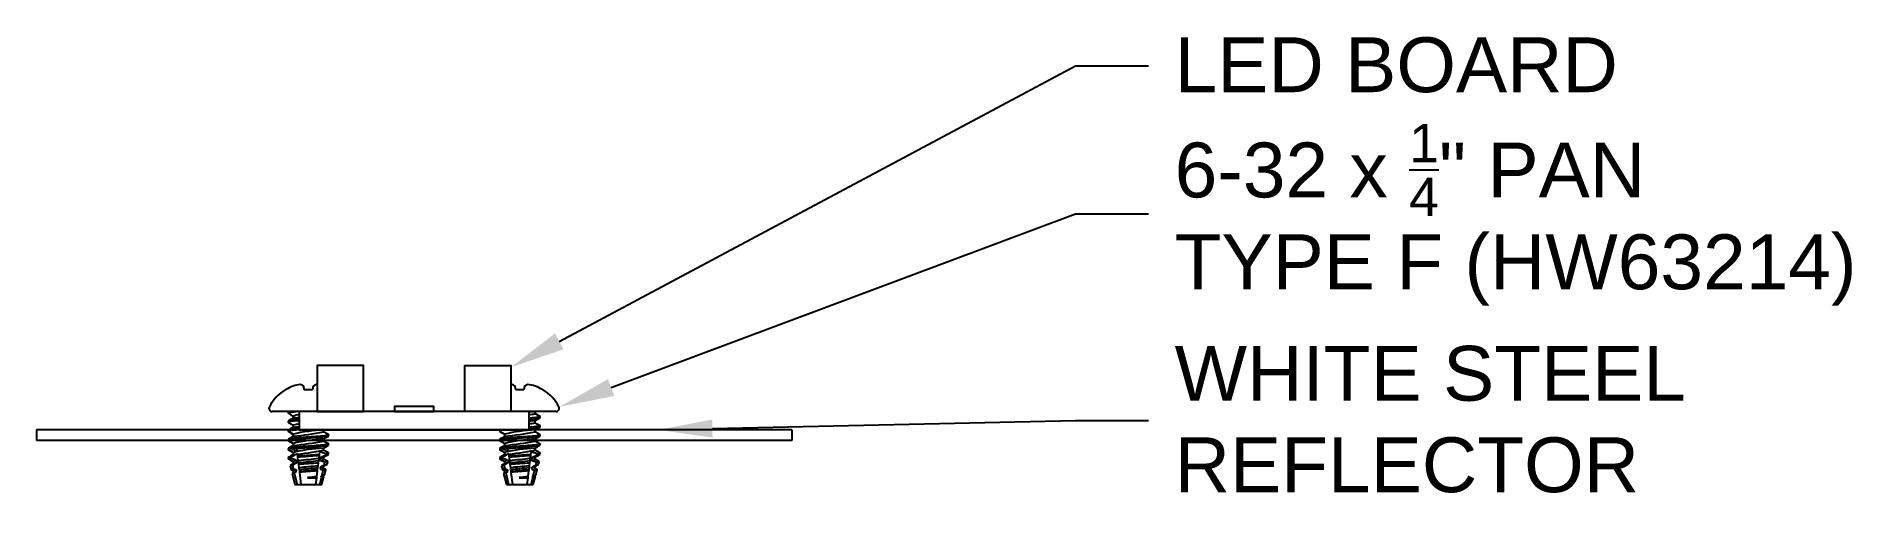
# Model space of a CAD drawing. Extents: x -1.29 to 4.96, y -0.24 to 1.38.
import ezdxf
from ezdxf import colors
from ezdxf.entities.mleader import LeaderData, LeaderLine
from ezdxf.math import Vec2, Vec3

# ---------------------------------------------------------------- set-up
doc = ezdxf.new("R2010")
doc.units = 0
doc.header["$LTSCALE"] = 0.5
doc.header["$MEASUREMENT"] = 0
doc.layers.add('CUST DWG', color=60, linetype='CONTINUOUS', lineweight=20)
for name, color, linetype in [('FAB DWG', 221, 'CONTINUOUS'), ('Hardware', 242, 'CONTINUOUS'), ('LED Board', 110, 'CONTINUOUS'), ('Reflector', 40, 'CONTINUOUS')]:
    doc.layers.add(name, color=color, linetype=linetype)
doc.styles.add('LSAD_Standard', font='arial.ttf')

msp = doc.modelspace()

# ---------------------------------------------------------------- linework, layer by layer
at = {"layer": 'Hardware', "linetype": 'Continuous', "transparency": 16777216}
for p, q in [((-0.4402, 0.1734), (-0.4415, 0.1734)), ((-0.376, 0.1734), (-0.3782, 0.1856)), ((-0.348, 0.1734), (-0.376, 0.1734)), ((-0.3458, 0.1856), (-0.348, 0.1734)), ((0.348, 0.1734), (0.3458, 0.1856)), ((0.376, 0.1734), (0.348, 0.1734)), ((0.3782, 0.1856), (0.376, 0.1734)), ((0.4415, 0.1734), (0.4402, 0.1734)), ((-0.3935, 0.099), (-0.486, 0.099)), ((-0.431, 0.097), (-0.431, 0.0931)), ((-0.431, 0.0658), (-0.431, 0.0619)), ((-0.4141, 0.0834), (-0.4141, 0.0759)), ((0.486, 0.099), (0.3935, 0.099)), ((0.4133, 0.0982), (0.4146, 0.099)), ((0.4141, 0.0912), (0.4141, 0.0986)), ((0.431, 0.0814), (0.4141, 0.0912)), ((0.4141, 0.0599), (0.4141, 0.0674)), ((0.4305, 0.082), (0.431, 0.0814)), ((0.431, 0.0775), (0.431, 0.0814)), ((-0.431, 0.0345), (-0.431, 0.0306)), ((-0.4141, 0.0209), (-0.431, 0.0306)), ((-0.431, 0.0033), (-0.431, -0.0006)), ((-0.4141, 0.0521), (-0.4141, 0.0447)), ((-0.4141, 0.0209), (-0.4141, 0.0134)), ((-0.3099, 0.0287), (-0.3099, 0.036)), ((-0.3099, -0.0026), (-0.3099, 0.0049)), ((-0.293, 0.015), (-0.293, 0.0189)), ((0.293, 0.0345), (0.293, 0.0306)), ((0.3099, 0.0209), (0.293, 0.0306)), ((0.293, 0.0033), (0.293, -0.0006)), ((0.3099, 0.0209), (0.3099, 0.0134)), ((0.4141, 0.0287), (0.4141, 0.0361)), ((0.4141, -0.0026), (0.4141, 0.0049)), ((0.431, 0.0463), (0.431, 0.0502)), ((0.431, 0.015), (0.431, 0.0189)), ((-0.4141, -0.0104), (-0.431, -0.0006)), ((-0.431, -0.028), (-0.431, -0.0319)), ((-0.4141, -0.0416), (-0.431, -0.0319)), ((-0.431, -0.0592), (-0.431, -0.0631)), ((-0.4209, -0.0565), (-0.4212, -0.0604)), ((-0.4184, -0.026), (-0.4186, -0.0288)), ((-0.4184, -0.026), (-0.4017, -0.026)), ((-0.4141, -0.0104), (-0.4141, -0.0178)), ((-0.4141, -0.0416), (-0.4141, -0.0491)), ((-0.4016, -0.0271), (-0.4017, -0.026)), ((-0.4005, -0.0363), (-0.4016, -0.0271)), ((-0.3983, -0.0541), (-0.3993, -0.0459)), ((-0.3978, -0.058), (-0.3983, -0.0541)), ((-0.3965, -0.0686), (-0.3978, -0.058)), ((-0.3266, -0.0614), (-0.3276, -0.0693)), ((-0.3255, -0.0525), (-0.3266, -0.0614)), ((-0.325, -0.0486), (-0.3255, -0.0525)), ((-0.3238, -0.0389), (-0.325, -0.0486)), ((-0.323, -0.0687), (-0.3238, -0.061)), ((-0.3099, -0.0338), (-0.3099, -0.0264)), ((-0.3099, -0.0651), (-0.3099, -0.0576)), ((-0.3036, -0.0503), (-0.3039, -0.0464)), ((-0.293, -0.0162), (-0.293, -0.0123)), ((-0.293, -0.0475), (-0.293, -0.0436)), ((0.3099, -0.0104), (0.293, -0.0006)), ((0.293, -0.028), (0.293, -0.0319)), ((0.3099, -0.0416), (0.293, -0.0319)), ((0.293, -0.0592), (0.293, -0.0631)), ((0.3031, -0.0565), (0.3028, -0.0604)), ((0.3056, -0.026), (0.3054, -0.0288)), ((0.3056, -0.026), (0.3223, -0.026)), ((0.3099, -0.0104), (0.3099, -0.0178)), ((0.3099, -0.0416), (0.3099, -0.0491)), ((0.3224, -0.0271), (0.3223, -0.026)), ((0.3235, -0.0363), (0.3224, -0.0271)), ((0.3257, -0.0541), (0.3247, -0.0459)), ((0.3262, -0.058), (0.3257, -0.0541)), ((0.3275, -0.0686), (0.3262, -0.058)), ((0.3974, -0.0614), (0.3964, -0.0693)), ((0.3985, -0.0525), (0.3974, -0.0614)), ((0.399, -0.0486), (0.3985, -0.0525)), ((0.4002, -0.0389), (0.399, -0.0486)), ((0.401, -0.0687), (0.4002, -0.061)), ((0.4141, -0.0338), (0.4141, -0.0264)), ((0.4141, -0.0651), (0.4141, -0.0576)), ((0.4204, -0.0503), (0.4201, -0.0464)), ((0.431, -0.0162), (0.431, -0.0123)), ((0.431, -0.0475), (0.431, -0.0436)), ((-0.4141, -0.0729), (-0.431, -0.0631)), ((-0.431, -0.0631), (-0.4308, -0.0635)), ((-0.4308, -0.0635), (-0.4301, -0.0639)), ((-0.4248, -0.0869), (-0.4214, -0.0999)), ((-0.4141, -0.1041), (-0.4214, -0.0999)), ((-0.4177, -0.114), (-0.408, -0.151)), ((-0.4165, -0.0846), (-0.4137, -0.0967)), ((-0.4141, -0.0729), (-0.4141, -0.0803)), ((-0.4141, -0.1041), (-0.4141, -0.1116)), ((-0.4049, -0.1089), (-0.4102, -0.1117)), ((-0.4102, -0.1117), (-0.401, -0.151)), ((-0.4042, -0.101), (-0.4049, -0.1089)), ((-0.4011, -0.0693), (-0.4019, -0.0772)), ((-0.3956, -0.0763), (-0.3965, -0.0686)), ((-0.3948, -0.0824), (-0.3956, -0.0763)), ((-0.3934, -0.0938), (-0.3948, -0.0824)), ((-0.3927, -0.0994), (-0.3934, -0.0938)), ((-0.3918, -0.1071), (-0.3927, -0.0994)), ((-0.3915, -0.1096), (-0.3918, -0.1071)), ((-0.3864, -0.151), (-0.3915, -0.1096)), ((-0.3344, -0.1248), (-0.3348, -0.1279)), ((-0.3343, -0.1243), (-0.3344, -0.1248)), ((-0.3319, -0.1049), (-0.3343, -0.1243)), ((-0.3315, -0.1011), (-0.3319, -0.1049)), ((-0.3305, -0.0931), (-0.3315, -0.1011)), ((-0.3298, -0.0875), (-0.3305, -0.0931)), ((-0.3286, -0.0778), (-0.3298, -0.0875)), ((-0.3276, -0.0693), (-0.3286, -0.0778)), ((-0.3199, -0.0995), (-0.3206, -0.0918)), ((-0.318, -0.1226), (-0.3161, -0.1215)), ((-0.3176, -0.1279), (-0.318, -0.1226)), ((-0.3161, -0.1215), (-0.3118, -0.1028)), ((-0.3106, -0.1205), (-0.3083, -0.1192)), ((-0.3099, -0.0963), (-0.3099, -0.0889)), ((-0.3099, -0.1276), (-0.3099, -0.1201)), ((-0.3074, -0.1183), (-0.3027, -0.1005)), ((-0.2977, -0.0815), (-0.2956, -0.0734)), ((0.3099, -0.0729), (0.293, -0.0631)), ((0.293, -0.0631), (0.2932, -0.0635)), ((0.2932, -0.0635), (0.2939, -0.0639)), ((0.2992, -0.0869), (0.3026, -0.0999)), ((0.3099, -0.1041), (0.3026, -0.0999)), ((0.3063, -0.114), (0.316, -0.151)), ((0.3075, -0.0846), (0.3103, -0.0967)), ((0.3099, -0.0729), (0.3099, -0.0803)), ((0.3099, -0.1041), (0.3099, -0.1116)), ((0.3191, -0.1089), (0.3138, -0.1117)), ((0.3138, -0.1117), (0.323, -0.151)), ((0.3198, -0.101), (0.3191, -0.1089)), ((0.3229, -0.0693), (0.3221, -0.0772)), ((0.3284, -0.0763), (0.3275, -0.0686)), ((0.3292, -0.0824), (0.3284, -0.0763)), ((0.3306, -0.0938), (0.3292, -0.0824)), ((0.3313, -0.0994), (0.3306, -0.0938)), ((0.3322, -0.1071), (0.3313, -0.0994)), ((0.3325, -0.1096), (0.3322, -0.1071)), ((0.3376, -0.151), (0.3325, -0.1096)), ((0.3896, -0.1248), (0.3892, -0.1279)), ((0.3897, -0.1243), (0.3896, -0.1248)), ((0.3921, -0.1049), (0.3897, -0.1243)), ((0.3925, -0.1011), (0.3921, -0.1049)), ((0.3935, -0.0931), (0.3925, -0.1011)), ((0.3942, -0.0875), (0.3935, -0.0931)), ((0.3954, -0.0778), (0.3942, -0.0875)), ((0.3964, -0.0693), (0.3954, -0.0778)), ((0.4041, -0.0995), (0.4034, -0.0918)), ((0.406, -0.1226), (0.4079, -0.1215)), ((0.4064, -0.1279), (0.406, -0.1226)), ((0.4079, -0.1215), (0.4122, -0.1028)), ((0.4134, -0.1205), (0.4157, -0.1192)), ((0.4141, -0.0963), (0.4141, -0.0889)), ((0.4141, -0.1276), (0.4141, -0.1201)), ((0.4166, -0.1183), (0.4213, -0.1005)), ((0.4263, -0.0815), (0.4284, -0.0734)), ((-0.408, -0.151), (-0.401, -0.151)), ((-0.401, -0.151), (-0.3864, -0.151)), ((-0.3864, -0.151), (-0.3376, -0.151)), ((-0.3649, -0.1279), (-0.3348, -0.1279)), ((-0.3348, -0.1279), (-0.3376, -0.151)), ((-0.3376, -0.151), (-0.323, -0.151)), ((-0.323, -0.151), (-0.3176, -0.1279)), ((-0.323, -0.151), (-0.316, -0.151)), ((-0.3176, -0.1279), (-0.31, -0.1279)), ((-0.316, -0.151), (-0.3099, -0.1276)), ((-0.3099, -0.1276), (-0.31, -0.1279)), ((-0.31, -0.1279), (-0.3099, -0.1276)), ((-0.3098, -0.1275), (-0.3099, -0.1274)), ((0.316, -0.151), (0.323, -0.151)), ((0.323, -0.151), (0.3376, -0.151)), ((0.3376, -0.151), (0.3864, -0.151)), ((0.3591, -0.1279), (0.3892, -0.1279)), ((0.3892, -0.1279), (0.3864, -0.151)), ((0.3864, -0.151), (0.401, -0.151)), ((0.401, -0.151), (0.4064, -0.1279)), ((0.401, -0.151), (0.408, -0.151)), ((0.4064, -0.1279), (0.414, -0.1279)), ((0.408, -0.151), (0.4141, -0.1276)), ((0.4141, -0.1276), (0.414, -0.1279)), ((0.414, -0.1279), (0.4141, -0.1276)), ((0.4142, -0.1275), (0.4141, -0.1274))]:
    msp.add_line(p, q, dxfattribs=at)
at = {"layer": 'Hardware', "linetype": 'Continuous', "transparency": 16777216, "flags": 128}
for points in [[(-0.3935, 0.0986), (-0.396, 0.0984), (-0.4036, 0.0978), (-0.4106, 0.0971), (-0.4166, 0.0964), (-0.4218, 0.0957), (-0.4258, 0.095), (-0.4287, 0.0944), (-0.4304, 0.0937), (-0.431, 0.0931), (-0.4305, 0.0926)], [(-0.3935, 0.0712), (-0.3965, 0.071), (-0.4038, 0.0704), (-0.4106, 0.0698), (-0.4166, 0.0691), (-0.4218, 0.0684), (-0.4258, 0.0677), (-0.4287, 0.067), (-0.4304, 0.0664), (-0.431, 0.0658)], [(-0.3935, 0.0673), (-0.3965, 0.0671), (-0.4038, 0.0665), (-0.4106, 0.0659), (-0.4166, 0.0652), (-0.4218, 0.0645), (-0.4258, 0.0638), (-0.4287, 0.0631), (-0.4304, 0.0625), (-0.431, 0.0619), (-0.4305, 0.0613)], [(-0.4281, 0.099), (-0.429, 0.0985), (-0.4305, 0.0976)], [(-0.4305, 0.0926), (-0.422, 0.0876), (-0.4141, 0.083)], [(-0.4134, 0.0763), (-0.422, 0.0713), (-0.4305, 0.0663)], [(0.431, 0.0814), (0.4304, 0.0808), (0.4287, 0.0802), (0.4258, 0.0795), (0.4218, 0.0788), (0.4166, 0.0781), (0.4106, 0.0774), (0.4038, 0.0768), (0.3965, 0.0762), (0.3935, 0.076)], [(0.431, 0.0775), (0.4304, 0.0769), (0.4287, 0.0763), (0.4258, 0.0756), (0.4218, 0.0749), (0.4166, 0.0742), (0.4106, 0.0735), (0.4038, 0.0729), (0.3965, 0.0723), (0.3935, 0.0721)], [(0.4133, 0.0669), (0.4218, 0.0719), (0.4302, 0.0768)], [(0.4305, 0.082), (0.423, 0.0863), (0.4141, 0.0915)], [(-0.3935, 0.04), (-0.3965, 0.0397), (-0.4038, 0.0392), (-0.4106, 0.0385), (-0.4166, 0.0378), (-0.4218, 0.0371), (-0.4258, 0.0364), (-0.4287, 0.0358), (-0.4304, 0.0351), (-0.431, 0.0345), (-0.431, 0.0345)], [(-0.3935, 0.0361), (-0.3965, 0.0358), (-0.4038, 0.0352), (-0.4106, 0.0346), (-0.4166, 0.0339), (-0.4218, 0.0332), (-0.4258, 0.0325), (-0.4287, 0.0319), (-0.4304, 0.0312), (-0.431, 0.0306)], [(-0.431, 0.0306), (-0.4304, 0.03), (-0.4302, 0.0299)], [(-0.2935, 0.0195), (-0.293, 0.0189), (-0.2936, 0.0183), (-0.2953, 0.0177), (-0.2982, 0.017), (-0.3022, 0.0163), (-0.3074, 0.0156), (-0.3134, 0.0149), (-0.3202, 0.0143), (-0.3275, 0.0137), (-0.3353, 0.0131), (-0.3438, 0.0125), (-0.3528, 0.0118), (-0.362, 0.0111), (-0.3712, 0.0104), (-0.3802, 0.0097), (-0.3887, 0.0091), (-0.3965, 0.0085), (-0.4038, 0.0079), (-0.4106, 0.0073), (-0.4166, 0.0066), (-0.4218, 0.0059), (-0.4258, 0.0052), (-0.4287, 0.0045), (-0.4304, 0.0039), (-0.431, 0.0033), (-0.431, 0.0033)], [(-0.293, 0.015), (-0.2936, 0.0144), (-0.2953, 0.0138), (-0.2982, 0.0131), (-0.3022, 0.0124), (-0.3074, 0.0117), (-0.3134, 0.011), (-0.3202, 0.0104), (-0.3275, 0.0098), (-0.3353, 0.0092), (-0.3438, 0.0086), (-0.3528, 0.0079), (-0.362, 0.0072), (-0.3712, 0.0065), (-0.3802, 0.0058), (-0.3887, 0.0052), (-0.3965, 0.0046), (-0.4038, 0.004), (-0.4106, 0.0034), (-0.4166, 0.0027), (-0.4218, 0.002), (-0.4258, 0.0013), (-0.4287, 0.0006), (-0.4304, 0), (-0.431, -0.0006)], [(-0.4305, 0.0613), (-0.422, 0.0563), (-0.4141, 0.0518)], [(-0.4134, 0.0451), (-0.422, 0.0401), (-0.4305, 0.0351)], [(-0.4302, 0.0299), (-0.4218, 0.025), (-0.4141, 0.0205)], [(-0.4133, 0.0139), (-0.4218, 0.0089), (-0.4302, 0.004)], [(-0.3107, 0.0357), (-0.3101, 0.036)], [(-0.3106, 0.0045), (-0.302, 0.0095), (-0.2935, 0.0145)], [(-0.2935, 0.0195), (-0.302, 0.0244), (-0.3099, 0.029)], [(0.293, 0.0306), (0.2936, 0.03), (0.2938, 0.0299)], [(0.4305, 0.0195), (0.431, 0.0189), (0.4304, 0.0183), (0.4287, 0.0177), (0.4258, 0.017), (0.4218, 0.0163), (0.4166, 0.0156), (0.4106, 0.0149), (0.4038, 0.0143), (0.3965, 0.0137), (0.3887, 0.0131), (0.3802, 0.0125), (0.3712, 0.0118), (0.362, 0.0111), (0.3528, 0.0104), (0.3438, 0.0097), (0.3353, 0.0091), (0.3275, 0.0085), (0.3202, 0.0079), (0.3134, 0.0073), (0.3074, 0.0066), (0.3022, 0.0059), (0.2982, 0.0052), (0.2953, 0.0045), (0.2936, 0.0039), (0.293, 0.0033), (0.293, 0.0033)], [(0.431, 0.015), (0.4304, 0.0144), (0.4287, 0.0138), (0.4258, 0.0131), (0.4218, 0.0124), (0.4166, 0.0117), (0.4106, 0.011), (0.4038, 0.0104), (0.3965, 0.0098), (0.3887, 0.0092), (0.3802, 0.0086), (0.3712, 0.0079), (0.362, 0.0072), (0.3528, 0.0065), (0.3438, 0.0058), (0.3353, 0.0052), (0.3275, 0.0046), (0.3202, 0.004), (0.3134, 0.0034), (0.3074, 0.0027), (0.3022, 0.002), (0.2982, 0.0013), (0.2953, 0.0006), (0.2936, 0), (0.293, -0.0006)], [(0.2938, 0.0299), (0.3022, 0.025), (0.3099, 0.0205)], [(0.3107, 0.0139), (0.3022, 0.0089), (0.2938, 0.004)], [(0.4302, 0.0509), (0.4304, 0.0508), (0.431, 0.0502), (0.4304, 0.0496), (0.4287, 0.0489), (0.4258, 0.0483), (0.4218, 0.0476), (0.4166, 0.0469), (0.4106, 0.0462), (0.4038, 0.0455), (0.3965, 0.045), (0.3935, 0.0447)], [(0.431, 0.0463), (0.4304, 0.0457), (0.4287, 0.045), (0.4258, 0.0443), (0.4218, 0.0437), (0.4166, 0.043), (0.4106, 0.0423), (0.4038, 0.0416), (0.3965, 0.041), (0.3935, 0.0408)], [(0.4133, 0.0357), (0.4218, 0.0406), (0.4302, 0.0456)], [(0.4134, 0.0045), (0.422, 0.0095), (0.4305, 0.0145)], [(0.4302, 0.0509), (0.4218, 0.0558), (0.4141, 0.0603)], [(0.4305, 0.0195), (0.422, 0.0244), (0.4141, 0.029)], [(-0.431, -0.0006), (-0.4304, -0.0012), (-0.4302, -0.0013)], [(-0.2935, -0.0118), (-0.293, -0.0123), (-0.2936, -0.0129), (-0.2953, -0.0136), (-0.2982, -0.0142), (-0.3022, -0.0149), (-0.3074, -0.0156), (-0.3134, -0.0163), (-0.3202, -0.017), (-0.3275, -0.0175), (-0.3353, -0.0181), (-0.3438, -0.0188), (-0.3528, -0.0195), (-0.362, -0.0201), (-0.3712, -0.0208), (-0.3802, -0.0215), (-0.3887, -0.0222), (-0.3965, -0.0228), (-0.4038, -0.0233), (-0.4106, -0.024), (-0.4166, -0.0247), (-0.4218, -0.0254), (-0.4258, -0.0261), (-0.4287, -0.0267), (-0.4304, -0.0274), (-0.431, -0.028), (-0.431, -0.028)], [(-0.431, -0.0319), (-0.4304, -0.0325), (-0.4302, -0.0326)], [(-0.4302, -0.0013), (-0.4218, -0.0063), (-0.4141, -0.0107)], [(-0.4133, -0.0174), (-0.4218, -0.0223), (-0.4302, -0.0273)], [(-0.4302, -0.0326), (-0.4218, -0.0375), (-0.4141, -0.042)], [(-0.4133, -0.0486), (-0.4218, -0.0536), (-0.4302, -0.0585)], [(-0.325, -0.0486), (-0.3316, -0.0491), (-0.3387, -0.0496), (-0.3462, -0.0502), (-0.354, -0.0508), (-0.362, -0.0514), (-0.3698, -0.052), (-0.3775, -0.0526), (-0.3849, -0.0531), (-0.3918, -0.0536), (-0.3983, -0.0541)], [(-0.3255, -0.0525), (-0.332, -0.053), (-0.339, -0.0536), (-0.3464, -0.0541), (-0.3541, -0.0547), (-0.362, -0.0553), (-0.3716, -0.056), (-0.3809, -0.0567), (-0.3897, -0.0574), (-0.3978, -0.058)], [(-0.3106, -0.0268), (-0.302, -0.0218), (-0.2935, -0.0168)], [(-0.3106, -0.058), (-0.302, -0.053), (-0.2935, -0.048)], [(-0.2935, -0.0118), (-0.302, -0.0068), (-0.3099, -0.0022)], [(-0.2935, -0.043), (-0.302, -0.0381), (-0.3099, -0.0335)], [(-0.2935, -0.043), (-0.293, -0.0436), (-0.2934, -0.0441), (-0.2947, -0.0446), (-0.2969, -0.0452), (-0.3, -0.0458), (-0.3039, -0.0464)], [(0.293, -0.0006), (0.2936, -0.0012), (0.2938, -0.0013)], [(0.4305, -0.0118), (0.431, -0.0123), (0.4304, -0.0129), (0.4287, -0.0136), (0.4258, -0.0142), (0.4218, -0.0149), (0.4166, -0.0156), (0.4106, -0.0163), (0.4038, -0.017), (0.3965, -0.0175), (0.3887, -0.0181), (0.3802, -0.0188), (0.3712, -0.0195), (0.362, -0.0201), (0.3528, -0.0208), (0.3438, -0.0215), (0.3353, -0.0222), (0.3275, -0.0228), (0.3202, -0.0233), (0.3134, -0.024), (0.3074, -0.0247), (0.3022, -0.0254), (0.2982, -0.0261), (0.2953, -0.0267), (0.2936, -0.0274), (0.293, -0.028), (0.293, -0.028)], [(0.293, -0.0319), (0.2936, -0.0325), (0.2938, -0.0326)], [(0.2938, -0.0013), (0.3022, -0.0063), (0.3099, -0.0107)], [(0.3107, -0.0174), (0.3022, -0.0223), (0.2938, -0.0273)], [(0.2938, -0.0326), (0.3022, -0.0375), (0.3099, -0.042)], [(0.3107, -0.0486), (0.3022, -0.0536), (0.2938, -0.0585)], [(0.399, -0.0486), (0.3924, -0.0491), (0.3853, -0.0496), (0.3778, -0.0502), (0.37, -0.0508), (0.362, -0.0514), (0.3542, -0.052), (0.3465, -0.0526), (0.3391, -0.0531), (0.3322, -0.0536), (0.3257, -0.0541)], [(0.3985, -0.0525), (0.392, -0.053), (0.385, -0.0536), (0.3776, -0.0541), (0.3699, -0.0547), (0.362, -0.0553), (0.3524, -0.056), (0.3431, -0.0567), (0.3343, -0.0574), (0.3262, -0.058)], [(0.4134, -0.0268), (0.422, -0.0218), (0.4305, -0.0168)], [(0.4134, -0.058), (0.422, -0.053), (0.4305, -0.048)], [(0.4305, -0.0118), (0.422, -0.0068), (0.4141, -0.0022)], [(0.4305, -0.043), (0.422, -0.0381), (0.4141, -0.0335)], [(0.4305, -0.043), (0.431, -0.0436), (0.4306, -0.0441), (0.4293, -0.0446), (0.4271, -0.0452), (0.424, -0.0458), (0.4201, -0.0464)], [(-0.4302, -0.0638), (-0.4218, -0.0688), (-0.4141, -0.0732)], [(-0.4134, -0.0799), (-0.4192, -0.0833), (-0.4244, -0.0864)], [(-0.4137, -0.0967), (-0.4169, -0.0975), (-0.4186, -0.098), (-0.42, -0.0985), (-0.4209, -0.099), (-0.4214, -0.0995), (-0.4214, -0.0999)], [(-0.4214, -0.0999), (-0.4211, -0.1003), (-0.4204, -0.1008)], [(-0.4204, -0.1008), (-0.417, -0.1028), (-0.4141, -0.1045)], [(-0.4134, -0.1112), (-0.4156, -0.1125), (-0.4172, -0.1134)], [(-0.4019, -0.0772), (-0.4103, -0.0814), (-0.4165, -0.0846)], [(-0.4137, -0.0967), (-0.4115, -0.0977), (-0.4042, -0.101)], [(-0.3315, -0.1011), (-0.3382, -0.1018), (-0.3456, -0.1025), (-0.3537, -0.1033), (-0.362, -0.1041), (-0.3701, -0.1049), (-0.3779, -0.1057), (-0.3852, -0.1065), (-0.3918, -0.1071)], [(-0.3344, -0.1248), (-0.3406, -0.1254), (-0.3474, -0.1261), (-0.3546, -0.1268), (-0.362, -0.1276), (-0.3649, -0.1279)], [(-0.3206, -0.0918), (-0.311, -0.0865), (-0.3075, -0.0846)], [(-0.3118, -0.1028), (-0.3133, -0.1022), (-0.3199, -0.0995)], [(-0.3074, -0.1183), (-0.3074, -0.1184), (-0.3078, -0.1188), (-0.3086, -0.1193), (-0.3098, -0.1198), (-0.3125, -0.1207), (-0.3161, -0.1215)], [(-0.3118, -0.1028), (-0.309, -0.1024), (-0.307, -0.102), (-0.3054, -0.1017), (-0.3041, -0.1013), (-0.3032, -0.1009), (-0.3028, -0.1006), (-0.3027, -0.1003), (-0.3031, -0.0999), (-0.3032, -0.0999)], [(-0.3106, -0.0893), (-0.302, -0.0843), (-0.2985, -0.0822)], [(-0.296, -0.0728), (-0.302, -0.0693), (-0.3099, -0.0647)], [(-0.3032, -0.0999), (-0.3051, -0.0988), (-0.3099, -0.096)], [(-0.3075, -0.0846), (-0.3065, -0.0801), (-0.3054, -0.0757)], [(-0.3054, -0.0757), (-0.3026, -0.0753), (-0.3004, -0.0749), (-0.2985, -0.0745), (-0.2971, -0.0742), (-0.2961, -0.0738), (-0.2956, -0.0735), (-0.2956, -0.0731), (-0.296, -0.0728)], [(0.2938, -0.0638), (0.3022, -0.0688), (0.3099, -0.0732)], [(0.3106, -0.0799), (0.3048, -0.0833), (0.2996, -0.0864)], [(0.3103, -0.0967), (0.3071, -0.0975), (0.3054, -0.098), (0.304, -0.0985), (0.3031, -0.099), (0.3026, -0.0995), (0.3026, -0.0999)], [(0.3026, -0.0999), (0.3029, -0.1003), (0.3036, -0.1008)], [(0.3036, -0.1008), (0.307, -0.1028), (0.3099, -0.1045)], [(0.3106, -0.1112), (0.3084, -0.1125), (0.3068, -0.1134)], [(0.3221, -0.0772), (0.3137, -0.0814), (0.3075, -0.0846)], [(0.3103, -0.0967), (0.3125, -0.0977), (0.3198, -0.101)], [(0.3925, -0.1011), (0.3858, -0.1018), (0.3784, -0.1025), (0.3703, -0.1033), (0.362, -0.1041), (0.3539, -0.1049), (0.3461, -0.1057), (0.3388, -0.1065), (0.3322, -0.1071)], [(0.3896, -0.1248), (0.3834, -0.1254), (0.3766, -0.1261), (0.3694, -0.1268), (0.362, -0.1276), (0.3591, -0.1279)], [(0.4034, -0.0918), (0.413, -0.0865), (0.4165, -0.0846)], [(0.4122, -0.1028), (0.4107, -0.1022), (0.4041, -0.0995)], [(0.4166, -0.1183), (0.4166, -0.1184), (0.4162, -0.1188), (0.4154, -0.1193), (0.4142, -0.1198), (0.4115, -0.1207), (0.4079, -0.1215)], [(0.4122, -0.1028), (0.415, -0.1024), (0.417, -0.102), (0.4186, -0.1017), (0.4199, -0.1013), (0.4208, -0.1009), (0.4212, -0.1006), (0.4213, -0.1003), (0.4209, -0.0999), (0.4208, -0.0999)], [(0.4134, -0.0893), (0.422, -0.0843), (0.4255, -0.0822)], [(0.428, -0.0728), (0.422, -0.0693), (0.4141, -0.0647)], [(0.4208, -0.0999), (0.4189, -0.0988), (0.4141, -0.096)], [(0.4165, -0.0846), (0.4175, -0.0801), (0.4186, -0.0757)], [(0.4186, -0.0757), (0.4214, -0.0753), (0.4236, -0.0749), (0.4255, -0.0745), (0.4269, -0.0742), (0.4279, -0.0738), (0.4284, -0.0735), (0.4284, -0.0731), (0.428, -0.0728)]]:
    msp.add_lwpolyline(points, dxfattribs=at)
at = {"layer": 'Hardware', "linetype": 'Continuous', "transparency": 16777216}
for centre, radius, start, end in [((-0.3762, 0.0652), 0.1264, 96.0768, 107.74085), ((-0.3988, 0.156), 0.0361, 55.05902, 75.15367), ((-0.3252, 0.156), 0.0361, 104.84633, 124.94098), ((-0.3478, 0.0652), 0.1264, 82.61307, 83.9232), ((0.3478, 0.0652), 0.1264, 96.0768, 97.38693), ((0.3252, 0.156), 0.0361, 55.05902, 75.15367), ((0.3988, 0.156), 0.0361, 104.84633, 124.94098), ((0.3762, 0.0652), 0.1264, 72.25915, 83.9232), ((-0.362, 0.0449), 0.151, 121.74209, 152.29992), ((-0.3624, 0.0431), 0.1518, 110.1727, 120.84939), ((0.3624, 0.0431), 0.1518, 59.15061, 69.8273), ((0.362, 0.0449), 0.151, 27.70008, 58.25791), ((-0.486, 0.11), 0.011, 152.29992, 270), ((-0.4257, 0.0908), 0.00824, 89.47972, 130.28646), ((-0.2887, -0.4235), 0.5221, 101.57944, 103.89557), ((-0.5413, 1.3335), 1.2637, 275.80875, 276.71638), ((0.4353, -0.4235), 0.5221, 92.42085, 94.59283), ((0.1827, 1.3335), 1.2637, 279.60225, 280.55027), ((0.4353, -0.4547), 0.5221, 92.42085, 94.59283), ((0.486, 0.11), 0.011, 270, 27.70008), ((-0.2887, -0.4547), 0.5221, 101.57944, 103.89557), ((-0.2887, -0.486), 0.5221, 92.42085, 103.89557), ((-0.2842, -0.5463), 0.5514, 92.73945, 103.61957), ((-0.5413, 1.3023), 1.2637, 275.80875, 276.71638), ((-0.5277, 1.1797), 1.1714, 275.60432, 280.7121), ((0.4353, -0.486), 0.5221, 92.42085, 103.89557), ((0.4398, -0.5463), 0.5514, 92.73945, 103.61957), ((0.1963, 1.1797), 1.1714, 275.60432, 280.7121), ((0.1827, 1.3023), 1.2637, 279.60225, 280.55027), ((-0.4194, -0.0524), 0.0236, 88.18388, 119.48078), ((-0.4212, -0.0755), 0.019, 89.0676, 121.14138), ((-0.4214, -0.0787), 0.0183, 89.08214, 121.52277), ((-0.2859, 0.22), 0.3113, 244.24897, 248.2864), ((-0.1826, -0.5141), 0.5159, 114.83747, 117.50546), ((-0.3079, 0.2134), 0.2664, 245.42534, 249.6556), ((-0.2842, -0.5775), 0.5514, 92.73945, 103.61957), ((-0.5277, 1.1485), 1.1714, 275.60432, 280.7121), ((-0.5277, 1.1172), 1.1714, 275.60432, 280.7121), ((-0.4417, 0.9253), 0.9532, 272.40812, 278.97276), ((-2.2236, 17.9526), 18.1136, 275.78918, 276.01149), ((-0.3958, -0.2584), 0.231, 66.55536, 71.84339), ((-0.7295, 0.7283), 0.8875, 297.2014, 298.67954), ((-0.3277, -0.0136), 0.0476, 274.67908, 291.02972), ((-0.3038, -0.0282), 0.0221, 270.44479, 299.16212), ((0.3046, -0.0524), 0.0236, 88.18388, 119.48078), ((0.3028, -0.0755), 0.019, 89.0676, 121.14138), ((0.3026, -0.0787), 0.0183, 89.08214, 121.52277), ((0.4381, 0.22), 0.3113, 244.24897, 248.2864), ((0.5414, -0.5141), 0.5159, 114.83747, 117.50546), ((0.4161, 0.2134), 0.2664, 245.42534, 249.6556), ((0.4398, -0.5775), 0.5514, 92.73945, 103.61957), ((0.1963, 1.1485), 1.1714, 275.60432, 280.7121), ((0.1963, 1.1172), 1.1714, 275.60432, 280.7121), ((0.2823, 0.9253), 0.9532, 272.40812, 278.97276), ((-1.4996, 17.9526), 18.1136, 275.78918, 276.01149), ((0.3282, -0.2584), 0.231, 66.55536, 71.84339), ((-0.0055, 0.7283), 0.8875, 297.2014, 298.67954), ((0.3963, -0.0136), 0.0476, 274.67908, 291.02972), ((0.4202, -0.0282), 0.0221, 270.44479, 299.16212), ((-0.4171, -0.0985), 0.0139, 87.38085, 123.70876), ((-0.4096, -0.1266), 0.015, 92.02883, 122.67091), ((-0.4017, -0.0921), 0.0228, 88.40478, 122.80249), ((-0.4043, -0.1178), 0.0168, 89.57542, 125.64071), ((-0.4014, -0.1389), 0.0302, 96.57525, 113.33924), ((-0.3984, -0.1169), 0.0399, 95.06209, 112.01298), ((-2.4212, 19.9833), 20.1616, 275.76612, 275.96035), ((1.4004, -25.2593), 25.2407, 93.92779, 94.07842), ((0.831, -12.1017), 12.0701, 95.51869, 95.8221), ((-3.3388, 29.3397), 29.5862, 275.71476, 275.83589), ((1.033, -17.8341), 17.7817, 94.40249, 94.59491), ((0.6069, -8.3665), 8.2957, 96.5148, 96.72712), ((-0.3233, -0.0423), 0.0264, 270.68658, 300.45828), ((-0.4119, -0.3184), 0.2651, 66.32947, 70.40716), ((-0.3239, -0.0581), 0.0339, 275.44804, 292.93553), ((-0.3198, -0.0824), 0.0171, 269.55839, 305.44982), ((-0.3211, -0.0975), 0.0253, 276.98858, 294.37047), ((-0.3079, -0.0667), 0.018, 271.25928, 304.51698), ((0.3069, -0.0985), 0.0139, 87.38085, 123.70876), ((0.3144, -0.1266), 0.015, 92.02883, 122.67091), ((0.3223, -0.0921), 0.0228, 88.40478, 122.80249), ((0.3197, -0.1178), 0.0168, 89.57542, 125.64071), ((0.3226, -0.1389), 0.0302, 96.57525, 113.33924), ((0.3256, -0.1169), 0.0399, 95.06209, 112.01298), ((-1.6972, 19.9833), 20.1616, 275.76612, 275.96035), ((2.1244, -25.2593), 25.2407, 93.92779, 94.07842), ((1.555, -12.1017), 12.0701, 95.51869, 95.8221), ((-2.6148, 29.3397), 29.5862, 275.71476, 275.83589), ((1.757, -17.8341), 17.7817, 94.40249, 94.59491), ((1.3309, -8.3665), 8.2957, 96.5148, 96.72712), ((0.4007, -0.0423), 0.0264, 270.68658, 300.45828), ((0.3121, -0.3184), 0.2651, 66.32947, 70.40716), ((0.4001, -0.0581), 0.0339, 275.44804, 292.93553), ((0.4042, -0.0824), 0.0171, 269.55839, 305.44982), ((0.4029, -0.0975), 0.0253, 276.98858, 294.37047), ((0.4161, -0.0667), 0.018, 271.25928, 304.51698)]:
    msp.add_arc(centre, radius, start, end, dxfattribs=at)
at = {"layer": 'LED Board', "ltscale": 0.5, "transparency": 16777216}
for points in [[(-0.3315, 0.099), (-0.1735, 0.099), (-0.1735, 0.2565), (-0.3315, 0.2565)], [(0.3315, 0.099), (0.1735, 0.099), (0.1735, 0.2565), (0.3315, 0.2565)], [(0.3935, 0.099), (-0.3935, 0.099), (-0.3935, 0.036), (0.3935, 0.036)], [(-0.0669, 0.099), (0.0669, 0.099), (0.0669, 0.1163), (-0.0669, 0.1163)]]:
    msp.add_lwpolyline(points, close=True, dxfattribs=at)
at = {"layer": 'Reflector', "linetype": 'Continuous', "transparency": 16777216}
for p, q in [((1.293, 0.036), (-1.293, 0.036)), ((-1.293, 0.036), (-1.293, 0)), ((1.293, 0), (-1.293, 0)), ((1.293, 0.036), (1.293, 0))]:
    msp.add_line(p, q, dxfattribs=at)

# ---------------------------------------------------------------- leaders
at = {"layer": 'CUST DWG', "ltscale": 0.5, "transparency": 16777216}
ml = msp.add_multileader_mtext('Standard', dxfattribs=at)
ml.set_content('\\A1;LED BOARD', color=256, style='LSAD_Standard')
ml.set_leader_properties()
ml.build(insert=Vec2(0, 0))
ml.multileader.update_dxf_attribs({"text_left_attachment_type": 2, "dogleg_length": 0.36, "arrow_head_size": 0.1875})
ctx = ml.context
ctx.base_point, ctx.char_height, ctx.arrow_head_size, ctx.landing_gap_size, ctx.plane_origin = Vec3(2.514, 1.2836), 0.188, 0.1875, 0.09, Vec3(1.3161, 2.9862)
ctx.left_attachment = 2
notes = []
notes.append((ctx, [(0, (1, 1, 0), (2.264, 1.2836), (1, 0), 0.25, [(0, [(0.3315, 0.2506)], 0, [])])]))
ctx.mtext.insert, ctx.mtext.width, ctx.mtext.defined_height, ctx.mtext.flow_direction = Vec3(2.604, 1.3808), 1.512524, 0.2205, 5
ml = msp.add_multileader_mtext('Standard', dxfattribs=at)
ml.set_content('\\A1;WHITE STEEL REFLECTOR', color=256, style='LSAD_Standard')
ml.set_leader_properties()
ml.build(insert=Vec2(0, 0))
ml.multileader.update_dxf_attribs({"text_left_attachment_type": 2, "dogleg_length": 0.36, "arrow_head_size": 0.1875})
ctx = ml.context
ctx.base_point, ctx.char_height, ctx.arrow_head_size, ctx.landing_gap_size, ctx.plane_origin = Vec3(2.514, 0.0682), 0.188, 0.1875, 0.09, Vec3(1.3161, 1.4291)
ctx.left_attachment = 2
notes.append((ctx, [(0, (1, 1, 0), (2.264, 0.0682), (1, 0), 0.25, [(0, [(0.8336, 0.036)], 0, [])])]))
ctx.mtext.insert, ctx.mtext.width, ctx.mtext.defined_height, ctx.mtext.flow_direction = Vec3(2.604, 0.3237), 1.847433, 0.5821, 5
at = {"layer": 'FAB DWG', "ltscale": 0.5, "transparency": 16777216}
ml = msp.add_multileader_mtext('Standard', dxfattribs=at)
ml.set_content('\\A1;6-32 x {\\H0.7x;\\S1/4;}" PAN\\PTYPE F (HW63214)', color=256, style='LSAD_Standard')
ml.set_leader_properties()
ml.build(insert=Vec2(0, 0))
ml.multileader.update_dxf_attribs({"text_left_attachment_type": 2, "dogleg_length": 0.36, "arrow_head_size": 0.1875})
ctx = ml.context
ctx.base_point, ctx.char_height, ctx.arrow_head_size, ctx.landing_gap_size, ctx.plane_origin = Vec3(2.514, 0.7758), 0.188, 0.1875, 0.09, Vec3(1.3161, -0.3749)
ctx.left_attachment = 2
notes.append((ctx, [(0, (1, 1, 0), (2.264, 0.7758), (1, 0), 0.25, [(0, [(0.4987, 0.1152)], 0, [])])]))
ctx.mtext.insert, ctx.mtext.width, ctx.mtext.defined_height, ctx.mtext.flow_direction = Vec3(2.604, 1.0842), 2.351815, 0.6491, 5
for ctx, leaders in notes:
    for number, flags, end, landing, length, lines in leaders:
        leader = LeaderData()
        leader.index, (leader.has_last_leader_line, leader.has_dogleg_vector, leader.attachment_direction) = number, flags
        leader.last_leader_point, leader.dogleg_vector, leader.dogleg_length = Vec3(end), Vec3(landing), length
        for number, points, colour, breaks in lines:
            line = LeaderLine()
            line.index, line.vertices, line.color, line.breaks = number, Vec3.list(points), colors.encode_raw_color(colour), breaks
            leader.lines.append(line)
        ctx.leaders.append(leader)

doc.saveas('drawing.dxf')
